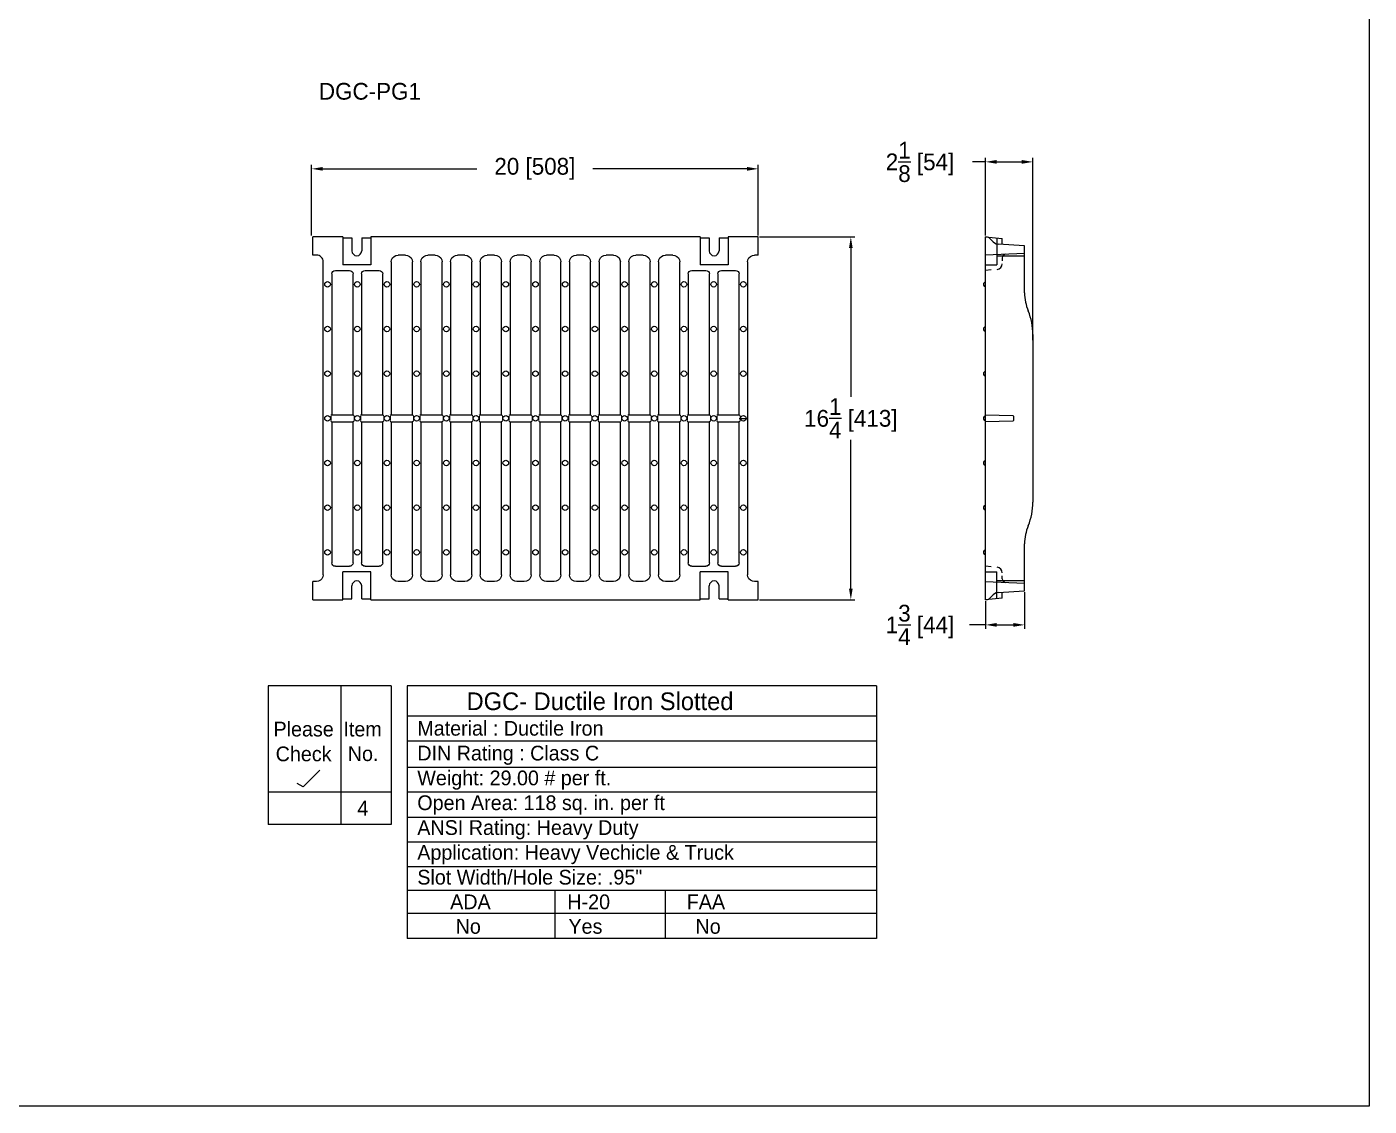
# Model space of a CAD drawing. Extents: x 168 to 616, y -89 to 7.
# Drawn here: x 228.1 to 288.2, y -89.4 to -41.1 of the extents above; entities that cross this region are included whole.
import ezdxf

# ---------------------------------------------------------------- set-up
doc = ezdxf.new("R2010")
doc.units = 0
doc.header["$LTSCALE"] = 0.5
doc.header["$MEASUREMENT"] = 0
doc.layers.get('0').update_dxf_attribs({"linetype": 'CONTINUOUS'})
doc.layers.get('DEFPOINTS').update_dxf_attribs({"linetype": 'CONTINUOUS'})
doc.layers.add('DIM', color=2, linetype='CONTINUOUS')
doc.styles.add('FT_FONT', font='ROMANS.SHX', dxfattribs={"width": 0.9})
doc.dimstyles.get("Standard").update_dxf_attribs({"dimtxt": 0.75, "dimasz": 0.18, "dimexe": 0.18, "dimexo": 0.0625, "dimgap": 0.09375, "dimtad": 0, "dimtih": 1, "dimtoh": 1, "dimdec": 4, "dimzin": 0, "dimdsep": 46, "dimlunit": 5, "dimtxsty": 'FT_FONT', "dimcen": 0.09, "dimclrt": 256, "dimadec": 0, "dimazin": 0, "dimtp": 0.03125, "dimtfac": 1, "dimtdec": 4, "dimtofl": 0, "dimtmove": 0, "dimatfit": 3, "dimfxl": 0, "dimtolj": 1, "dimtzin": 0, "dimarcsym": 0})

# ---------------------------------------------------------------- blocks, each defined once
blk = doc.blocks.new('*D32')
at = {"color": 0, "lineweight": -2}
for p, q in [((271.027, -47.134), (270.437, -47.134)), ((271.027, -50.431), (271.027, -46.954)), ((271.527, -47.134), (272.652, -47.134)), ((273.152, -55.116), (273.152, -46.954))]:
    blk.add_line(p, q, dxfattribs=at)
at = {"color": 0}
for points in [[(271.527, -47.05), (271.527, -47.217), (271.027, -47.134)], [(272.652, -47.217), (272.652, -47.05), (273.152, -47.134)]]:
    blk.add_solid(points, dxfattribs=at)
at = {"layer": 'DEFPOINTS', "color": 0}
for p in [(273.152, -47.134), (271.027, -50.493), (273.152, -55.178)]:
    blk.add_point(p, dxfattribs=at)
at = {"color": 250, "insert": (268.094, -47.134), "char_height": 0.75, "attachment_point": 5}
blk.add_mtext('\\A1;2{\\H1.000000x;\\S1/8;} [54]', dxfattribs=at)
blk = doc.blocks.new('*D36')
at = {"color": 0, "lineweight": -2}
for p, q in [((260.906, -50.493), (265.176, -50.493)), ((264.996, -50.993), (264.996, -57.65)), ((264.996, -66.243), (264.996, -59.587)), ((260.906, -66.743), (265.176, -66.743))]:
    blk.add_line(p, q, dxfattribs=at)
at = {"color": 0}
for points in [[(265.08, -50.993), (264.913, -50.993), (264.996, -50.493)], [(264.913, -66.243), (265.08, -66.243), (264.996, -66.743)]]:
    blk.add_solid(points, dxfattribs=at)
at = {"layer": 'DEFPOINTS', "color": 0}
for p in [(260.843, -50.493), (260.843, -66.743), (264.996, -66.743)]:
    blk.add_point(p, dxfattribs=at)
at = {"color": 250, "insert": (264.996, -58.618), "char_height": 0.75, "attachment_point": 5}
blk.add_mtext('\\A1;16{\\H1.000000x;\\S1/4;} [413]', dxfattribs=at)
blk = doc.blocks.new('*U90')
at = {"color": 250}
for s, height, p in [('          DGC- Ductile Iron Slotted', 0.792, (244.849, -71.684)), ('   Material : Ductile Iron', 0.65997, (244.849, -72.828)), ('   DIN Rating : Class C', 0.65997, (244.849, -73.939)), ('   Weight: 29.00 # per ft.', 0.65997, (244.849, -75.051)), ('   Open Area: 118 sq. in. per ft', 0.65997, (244.849, -76.162)), ('   ANSI Rating: Heavy Duty', 0.65997, (244.849, -77.274)), ('   Application: Heavy Vechicle & Truck', 0.65997, (244.849, -78.385)), ('   Slot Width/Hole Size: .95"', 0.65997, (244.849, -79.496)), ('         ADA              H-20              FAA', 0.65997, (244.849, -80.599)), ('          No                Yes                 No', 0.65997, (244.849, -81.699))]:
    blk.add_text(s, height=height, dxfattribs=at).set_placement(p)
blk = doc.blocks.new('*U91')
at = {"color": 250}
for s, p in [('Please', (239.145, -72.864)), ('Check', (239.243, -73.975))]:
    blk.add_text(s, height=0.66, dxfattribs=at).set_placement(p)
blk = doc.blocks.new('*U92')
at = {"color": 250}
for s, p in [('Item', (242.276, -72.864)), ('No.', (242.473, -73.964))]:
    blk.add_text(s, height=0.66, dxfattribs=at).set_placement(p)
blk = doc.blocks.new('*U93')
at = {"color": 250}
blk.add_text('4', height=0.66, dxfattribs=at).set_placement((242.901, -76.404))
blk = doc.blocks.new('*D55')
at = {"color": 0, "lineweight": -2}
for p, q in [((240.849, -50.431), (240.849, -47.265)), ((241.349, -47.445), (248.255, -47.445)), ((260.349, -47.445), (253.443, -47.445)), ((260.849, -50.431), (260.849, -47.265))]:
    blk.add_line(p, q, dxfattribs=at)
at = {"color": 0}
for points in [[(241.349, -47.362), (241.349, -47.529), (240.849, -47.445)], [(260.349, -47.529), (260.349, -47.362), (260.849, -47.445)]]:
    blk.add_solid(points, dxfattribs=at)
at = {"layer": 'DEFPOINTS', "color": 0}
for p in [(260.849, -47.445), (240.849, -50.493), (260.849, -50.493)]:
    blk.add_point(p, dxfattribs=at)
at = {"color": 250, "insert": (250.849, -47.445), "char_height": 0.75, "attachment_point": 5}
blk.add_mtext('\\A1;20 [508]', dxfattribs=at)
blk = doc.blocks.new('*D63')
at = {"color": 0, "lineweight": -2}
for p, q in [((272.777, -66.401), (272.777, -68.048)), ((271.027, -66.806), (271.027, -68.048)), ((271.027, -67.868), (270.312, -67.868)), ((271.527, -67.868), (272.277, -67.868))]:
    blk.add_line(p, q, dxfattribs=at)
at = {"color": 0}
for points in [[(271.527, -67.784), (271.527, -67.951), (271.027, -67.868)], [(272.277, -67.951), (272.277, -67.784), (272.777, -67.868)]]:
    blk.add_solid(points, dxfattribs=at)
at = {"layer": 'DEFPOINTS', "color": 0}
for p in [(272.777, -66.338), (271.027, -66.743), (272.777, -67.868)]:
    blk.add_point(p, dxfattribs=at)
at = {"color": 250, "insert": (268.094, -67.868), "char_height": 0.75, "attachment_point": 5}
blk.add_mtext('\\A1;1{\\H1.000000x;\\S3/4;} [44]', dxfattribs=at)

msp = doc.modelspace()

# ---------------------------------------------------------------- linework, layer by layer
at = {"color": 250}
for p, q in [((240.90561, -51.30598), (240.90561, -50.49348)), ((242.25061, -50.49348), (240.90561, -50.49348)), ((242.25061, -50.49348), (242.25061, -51.74348)), ((242.25061, -50.53723), (242.65686, -50.53723)), ((242.65686, -50.53723), (242.65686, -51.11848)), ((243.09436, -50.53723), (243.50061, -50.53723)), ((243.09436, -50.53723), (243.09436, -51.11848)), ((258.25061, -50.49348), (243.50061, -50.49348)), ((243.50061, -50.49348), (243.50061, -51.74348)), ((258.25061, -50.49348), (258.25061, -51.74348)), ((258.25061, -50.53723), (258.65686, -50.53723)), ((258.65686, -50.53723), (258.65686, -51.11848)), ((259.09436, -50.53723), (259.50061, -50.53723)), ((259.09436, -50.53723), (259.09436, -51.11848)), ((259.50061, -50.49348), (259.50061, -51.74348)), ((260.84311, -50.49348), (259.50061, -50.49348)), ((260.84311, -51.30598), (260.84311, -50.49348)), ((271.0266, -66.74348), (271.0266, -50.49348)), ((271.0266, -50.49348), (271.7766, -50.5591)), ((271.5266, -50.53723), (271.5266, -51.74348)), ((272.7766, -50.89848), (271.58912, -50.81366)), ((271.7766, -50.82706), (271.7766, -50.5591)), ((272.7766, -52.99348), (272.7766, -50.89848)), ((241.0658, -51.30598), (240.90561, -51.30598)), ((241.37561, -65.6212), (241.37561, -51.61577)), ((244.41561, -51.61577), (244.41561, -58.46348)), ((245.0558, -51.30598), (244.72541, -51.30598)), ((245.36561, -58.46348), (245.36561, -51.61577)), ((245.74561, -51.61577), (245.74561, -58.46348)), ((246.3858, -51.30598), (246.05541, -51.30598)), ((246.69561, -58.46348), (246.69561, -51.61577)), ((247.07561, -51.61577), (247.07561, -58.46348)), ((247.7158, -51.30598), (247.38541, -51.30598)), ((248.02561, -58.46348), (248.02561, -51.61577)), ((248.40561, -51.61577), (248.40561, -58.46348)), ((249.0458, -51.30598), (248.71541, -51.30598)), ((249.0458, -51.30598), (249.14125, -51.32104)), ((249.14125, -51.32104), (249.22843, -51.36549)), ((249.22843, -51.36549), (249.2961, -51.43316)), ((249.2961, -51.43316), (249.34055, -51.52033)), ((249.34055, -51.52033), (249.35561, -51.61577)), ((249.35561, -58.46348), (249.35561, -51.61577)), ((249.73561, -51.61577), (249.73561, -58.46348)), ((250.3758, -51.30598), (250.04541, -51.30598)), ((250.68561, -58.46348), (250.68561, -51.61577)), ((251.06561, -51.61577), (251.06561, -58.46348)), ((251.7058, -51.30598), (251.37541, -51.30598)), ((252.01561, -58.46348), (252.01561, -51.61577)), ((252.39561, -51.61577), (252.39561, -58.46348)), ((253.0358, -51.30598), (252.70541, -51.30598)), ((253.34561, -58.46348), (253.34561, -51.61577)), ((253.72561, -51.61577), (253.72561, -58.46348)), ((254.3658, -51.30598), (254.03541, -51.30598)), ((254.67561, -58.46348), (254.67561, -51.61577)), ((255.05561, -51.61577), (255.05561, -58.46348)), ((255.6958, -51.30598), (255.36541, -51.30598)), ((256.00561, -58.46348), (256.00561, -51.61577)), ((256.38561, -51.61577), (256.38561, -58.46348)), ((257.0258, -51.30598), (256.69541, -51.30598)), ((257.33561, -58.46348), (257.33561, -51.61577)), ((260.37561, -51.61577), (260.37561, -65.6212)), ((260.84311, -51.30598), (260.68541, -51.30598)), ((272.7766, -51.24348), (271.0266, -51.30598)), ((271.5266, -51.33723), (272.7766, -51.33723)), ((271.7766, -51.43359), (271.7766, -51.56619)), ((241.75561, -52.15357), (241.75561, -58.46348)), ((241.91519, -51.99348), (242.54602, -51.99348)), ((243.50061, -51.74348), (242.25061, -51.74348)), ((242.70561, -58.46348), (242.70561, -52.15357)), ((243.08561, -52.15357), (243.08561, -58.46348)), ((243.24519, -51.99348), (243.87602, -51.99348)), ((244.03561, -58.46348), (244.03561, -52.15357)), ((257.71561, -52.15357), (257.71561, -58.46348)), ((257.87519, -51.99348), (258.50602, -51.99348)), ((259.50061, -51.74348), (258.25061, -51.74348)), ((258.66561, -58.46348), (258.66561, -52.15357)), ((259.04561, -52.15357), (259.04561, -58.46348)), ((259.20519, -51.99348), (259.83602, -51.99348)), ((259.99561, -58.46348), (259.99561, -52.15357)), ((271.0266, -51.74348), (271.5266, -51.74348)), ((271.2875, -51.97066), (271.0266, -51.99348)), ((273.1516, -54.86848), (273.1516, -62.36848)), ((241.70855, -58.52348), (241.70855, -58.71349)), ((241.75561, -58.46348), (241.70965, -58.49348)), ((241.70965, -58.74348), (241.75561, -58.77348)), ((241.75561, -58.46348), (242.70561, -58.46348)), ((241.75561, -58.77348), (241.75561, -65.0834)), ((241.75561, -58.77348), (242.70561, -58.77348)), ((242.70561, -58.46348), (242.75156, -58.49348)), ((242.75156, -58.74348), (242.70561, -58.77348)), ((242.70561, -65.0834), (242.70561, -58.77348)), ((242.75266, -58.52348), (242.75266, -58.71349)), ((243.03855, -58.52348), (243.03855, -58.71349)), ((243.08561, -58.46348), (243.03965, -58.49348)), ((243.03965, -58.74348), (243.08561, -58.77348)), ((243.08561, -58.46348), (244.03561, -58.46348)), ((243.08561, -58.77348), (243.08561, -65.0834)), ((243.08561, -58.77348), (244.03561, -58.77348)), ((244.03561, -58.46348), (244.08156, -58.49348)), ((244.08156, -58.74348), (244.03561, -58.77348)), ((244.03561, -65.0834), (244.03561, -58.77348)), ((244.08266, -58.52348), (244.08266, -58.71349)), ((244.36855, -58.52348), (244.36855, -58.71349)), ((244.41561, -58.46348), (244.36965, -58.49348)), ((244.36965, -58.74348), (244.41561, -58.77348)), ((244.41561, -58.46348), (245.36561, -58.46348)), ((244.41561, -58.77348), (244.41561, -65.6212)), ((244.41561, -58.77348), (245.36561, -58.77348)), ((245.36561, -58.46348), (245.41156, -58.49348)), ((245.41156, -58.74348), (245.36561, -58.77348)), ((245.36561, -65.6212), (245.36561, -58.77348)), ((245.41266, -58.52348), (245.41266, -58.71349)), ((245.69855, -58.52348), (245.69855, -58.71349)), ((245.74561, -58.46348), (245.69965, -58.49348)), ((245.69965, -58.74348), (245.74561, -58.77348)), ((245.74561, -58.46348), (246.69561, -58.46348)), ((245.74561, -58.77348), (245.74561, -65.6212)), ((245.74561, -58.77348), (246.69561, -58.77348)), ((246.69561, -58.46348), (246.74156, -58.49348)), ((246.74156, -58.74348), (246.69561, -58.77348)), ((246.69561, -65.6212), (246.69561, -58.77348)), ((246.74266, -58.52348), (246.74266, -58.71349)), ((247.02855, -58.52348), (247.02855, -58.71349)), ((247.07561, -58.46348), (247.02965, -58.49348)), ((247.02965, -58.74348), (247.07561, -58.77348)), ((247.07561, -58.46348), (248.02561, -58.46348)), ((247.07561, -58.77348), (247.07561, -65.6212)), ((247.07561, -58.77348), (248.02561, -58.77348)), ((248.02561, -58.46348), (248.07156, -58.49348)), ((248.07156, -58.74348), (248.02561, -58.77348)), ((248.02561, -65.6212), (248.02561, -58.77348)), ((248.07266, -58.52348), (248.07266, -58.71349)), ((248.35855, -58.52348), (248.35855, -58.71349)), ((248.40561, -58.46348), (248.35965, -58.49348)), ((248.35965, -58.74348), (248.40561, -58.77348)), ((248.40561, -58.46348), (249.35561, -58.46348)), ((248.40561, -58.77348), (248.40561, -65.6212)), ((248.40561, -58.77348), (249.35561, -58.77348)), ((249.35561, -58.46348), (249.40156, -58.49348)), ((249.40156, -58.74348), (249.35561, -58.77348)), ((249.35561, -65.6212), (249.35561, -58.77348)), ((249.40266, -58.52348), (249.40266, -58.71349)), ((249.68855, -58.52348), (249.68855, -58.71349)), ((249.73561, -58.46348), (249.68965, -58.49348)), ((249.68965, -58.74348), (249.73561, -58.77348)), ((249.73561, -58.46348), (250.68561, -58.46348)), ((249.73561, -58.77348), (249.73561, -65.6212)), ((249.73561, -58.77348), (250.68561, -58.77348)), ((250.68561, -58.46348), (250.73156, -58.49348)), ((250.73156, -58.74348), (250.68561, -58.77348)), ((250.68561, -65.6212), (250.68561, -58.77348)), ((250.73266, -58.52348), (250.73266, -58.71349)), ((251.01855, -58.52348), (251.01855, -58.71349)), ((251.06561, -58.46348), (251.01965, -58.49348)), ((251.01965, -58.74348), (251.06561, -58.77348)), ((251.06561, -58.46348), (252.01561, -58.46348)), ((251.06561, -58.77348), (251.06561, -65.6212)), ((251.06561, -58.77348), (252.01561, -58.77348)), ((252.01561, -58.46348), (252.06156, -58.49348)), ((252.06156, -58.74348), (252.01561, -58.77348)), ((252.01561, -65.6212), (252.01561, -58.77348)), ((252.06266, -58.52348), (252.06266, -58.71349)), ((252.34855, -58.52348), (252.34855, -58.71349)), ((252.39561, -58.46348), (252.34965, -58.49348)), ((252.34965, -58.74348), (252.39561, -58.77348)), ((252.39561, -58.46348), (253.34561, -58.46348)), ((252.39561, -58.77348), (252.39561, -65.6212)), ((252.39561, -58.77348), (253.34561, -58.77348)), ((253.34561, -58.46348), (253.39156, -58.49348)), ((253.39156, -58.74348), (253.34561, -58.77348)), ((253.34561, -65.6212), (253.34561, -58.77348)), ((253.39266, -58.52348), (253.39266, -58.71349)), ((253.67855, -58.52348), (253.67855, -58.71349)), ((253.72561, -58.46348), (253.67965, -58.49348)), ((253.67965, -58.74348), (253.72561, -58.77348)), ((253.72561, -58.46348), (254.67561, -58.46348)), ((253.72561, -58.77348), (253.72561, -65.6212)), ((253.72561, -58.77348), (254.67561, -58.77348)), ((254.67561, -65.6212), (254.67561, -58.77348)), ((254.69858, -58.47848), (254.72156, -58.49348)), ((254.72156, -58.74348), (254.69858, -58.75848)), ((254.72266, -58.52348), (254.72266, -58.71349)), ((255.00855, -58.52348), (255.00855, -58.71349)), ((255.05561, -58.46348), (255.00965, -58.49348)), ((255.00965, -58.74348), (255.05561, -58.77348)), ((255.05561, -58.46348), (256.00561, -58.46348)), ((255.05561, -58.77348), (255.05561, -65.6212)), ((255.05561, -58.77348), (256.00561, -58.77348)), ((256.00561, -58.46348), (256.05156, -58.49348)), ((256.05156, -58.74348), (256.00561, -58.77348)), ((256.00561, -65.6212), (256.00561, -58.77348)), ((256.05266, -58.52348), (256.05266, -58.71349)), ((256.33855, -58.52348), (256.33855, -58.71349)), ((256.38561, -58.46348), (256.33965, -58.49348)), ((256.33965, -58.74348), (256.38561, -58.77348)), ((256.38561, -58.46348), (257.33561, -58.46348)), ((256.38561, -58.77348), (256.38561, -65.6212)), ((256.38561, -58.77348), (257.33561, -58.77348)), ((257.33561, -58.46348), (257.38156, -58.49348)), ((257.38156, -58.74348), (257.33561, -58.77348)), ((257.33561, -65.6212), (257.33561, -58.77348)), ((257.38266, -58.52348), (257.38266, -58.71349)), ((257.66855, -58.52348), (257.66855, -58.71349)), ((257.71561, -58.46348), (257.66965, -58.49348)), ((257.66965, -58.74348), (257.71561, -58.77348)), ((257.71561, -58.46348), (258.66561, -58.46348)), ((257.71561, -58.77348), (257.71561, -65.0834)), ((257.71561, -58.77348), (258.66561, -58.77348)), ((258.66561, -58.46348), (258.71156, -58.49348)), ((258.71156, -58.74348), (258.66561, -58.77348)), ((258.66561, -65.0834), (258.66561, -58.77348)), ((258.71266, -58.52348), (258.71266, -58.71349)), ((258.99855, -58.52348), (258.99855, -58.71349)), ((259.04561, -58.46348), (258.99965, -58.49348)), ((258.99965, -58.74348), (259.04561, -58.77348)), ((259.04561, -58.46348), (259.99561, -58.46348)), ((259.04561, -58.77348), (259.04561, -65.0834)), ((259.04561, -58.77348), (259.99561, -58.77348)), ((259.99561, -58.46348), (260.04156, -58.49348)), ((259.99561, -58.61848), (260.37561, -58.61848)), ((260.04156, -58.74348), (259.99561, -58.77348)), ((259.99561, -65.0834), (259.99561, -58.77348)), ((260.04266, -58.52348), (260.04266, -58.71349)), ((271.0266, -58.46348), (272.24734, -58.49348)), ((272.24734, -58.74348), (271.0266, -58.77348)), ((272.2766, -58.52348), (272.2766, -58.71349)), ((272.7766, -66.33848), (272.7766, -64.24348)), ((241.91519, -65.24348), (242.54602, -65.24348)), ((243.50061, -65.49348), (242.25061, -65.49348)), ((242.25061, -66.74348), (242.25061, -65.49348)), ((243.24519, -65.24348), (243.87602, -65.24348)), ((243.50061, -66.74348), (243.50061, -65.49348)), ((257.87519, -65.24348), (258.50602, -65.24348)), ((259.50061, -65.49348), (258.25061, -65.49348)), ((258.25061, -66.74348), (258.25061, -65.49348)), ((259.20519, -65.24348), (259.83602, -65.24348)), ((259.50061, -66.74348), (259.50061, -65.49348)), ((271.2875, -65.26631), (271.0266, -65.24348)), ((271.0266, -65.49348), (271.5266, -65.49348)), ((271.5266, -66.69974), (271.5266, -65.49348)), ((241.0658, -65.93098), (240.90561, -65.93098)), ((240.90561, -66.74348), (240.90561, -65.93098)), ((245.0558, -65.93098), (244.72541, -65.93098)), ((246.3858, -65.93098), (246.05541, -65.93098)), ((247.7158, -65.93098), (247.38541, -65.93098)), ((249.0458, -65.93098), (248.71541, -65.93098)), ((250.3758, -65.93098), (250.04541, -65.93098)), ((251.7058, -65.93098), (251.37541, -65.93098)), ((253.0358, -65.93098), (252.70541, -65.93098)), ((254.3658, -65.93098), (254.03541, -65.93098)), ((255.6958, -65.93098), (255.36541, -65.93098)), ((257.0258, -65.93098), (256.69541, -65.93098)), ((260.84311, -65.93098), (260.68541, -65.93098)), ((260.84311, -66.74348), (260.84311, -65.93098)), ((271.0266, -65.93098), (272.7766, -65.99348)), ((272.7766, -65.89973), (271.5266, -65.89973)), ((271.7766, -65.80338), (271.7766, -65.67078)), ((242.25061, -66.69974), (242.65686, -66.69974)), ((242.65686, -66.69974), (242.65686, -66.11848)), ((243.09436, -66.69974), (243.09436, -66.11848)), ((243.09436, -66.69974), (243.50061, -66.69974)), ((258.25061, -66.69974), (258.65686, -66.69974)), ((258.65686, -66.69974), (258.65686, -66.11848)), ((259.09436, -66.69974), (259.09436, -66.11848)), ((259.09436, -66.69974), (259.50061, -66.69974)), ((271.7766, -66.67787), (271.0266, -66.74348)), ((271.58912, -66.42331), (272.7766, -66.33848)), ((271.7766, -66.67787), (271.7766, -66.40991)), ((240.90561, -66.74348), (242.25061, -66.74348)), ((243.50061, -66.74348), (258.25061, -66.74348)), ((259.50061, -66.74348), (260.84311, -66.74348)), ((238.90944, -70.59918), (238.90944, -76.81047)), ((244.41417, -70.59918), (238.90944, -70.59918)), ((242.16535, -70.59918), (242.16535, -76.81047)), ((244.41417, -70.59918), (244.41417, -76.81047)), ((266.14221, -70.59918), (245.12866, -70.59918)), ((245.12866, -70.59918), (245.12866, -81.91038)), ((266.14221, -70.59918), (266.14221, -81.91038)), ((266.14221, -71.9529), (245.12866, -71.9529)), ((266.14221, -73.06756), (245.12866, -73.06756)), ((240.47886, -75.12589), (241.22399, -74.38077)), ((266.14221, -74.24978), (245.12866, -74.24978)), ((240.47886, -75.12589), (240.21211, -74.97188)), ((244.41417, -75.36254), (238.90944, -75.36254)), ((266.14221, -75.36254), (245.12866, -75.36254)), ((244.41417, -76.81047), (238.90944, -76.81047)), ((266.14221, -76.49209), (245.12866, -76.49209)), ((266.14221, -77.60322), (245.12866, -77.60322)), ((266.14221, -78.69562), (245.12866, -78.69562)), ((266.14221, -79.76525), (245.12866, -79.76525)), ((251.74969, -79.76525), (251.74969, -81.91038)), ((256.68918, -79.76525), (256.68918, -81.91038)), ((266.14221, -80.79554), (245.12866, -80.79554)), ((266.14221, -81.91038), (245.12866, -81.91038))]:
    msp.add_line(p, q, dxfattribs=at)
for points in [[(244.41561, -51.61577), (244.43066, -51.52033), (244.47511, -51.43316), (244.54278, -51.36549), (244.62996, -51.32104), (244.72541, -51.30598)], [(245.0558, -51.30598), (245.15125, -51.32104), (245.23843, -51.36549), (245.3061, -51.43316), (245.35055, -51.52033), (245.36561, -51.61577)], [(245.74561, -51.61577), (245.76066, -51.52033), (245.80511, -51.43316), (245.87278, -51.36549), (245.95996, -51.32104), (246.05541, -51.30598)], [(246.3858, -51.30598), (246.48125, -51.32104), (246.56843, -51.36549), (246.6361, -51.43316), (246.68055, -51.52033), (246.69561, -51.61577)], [(247.07561, -51.61577), (247.09066, -51.52033), (247.13511, -51.43316), (247.20278, -51.36549), (247.28996, -51.32104), (247.38541, -51.30598)], [(247.7158, -51.30598), (247.81125, -51.32104), (247.89843, -51.36549), (247.9661, -51.43316), (248.01055, -51.52033), (248.02561, -51.61577)], [(248.40561, -51.61577), (248.42066, -51.52033), (248.46511, -51.43316), (248.53278, -51.36549), (248.61996, -51.32104), (248.71541, -51.30598)], [(249.73561, -51.61577), (249.75066, -51.52033), (249.79511, -51.43316), (249.86278, -51.36549), (249.94996, -51.32104), (250.04541, -51.30598)], [(250.3758, -51.30598), (250.47125, -51.32104), (250.55843, -51.36549), (250.6261, -51.43316), (250.67055, -51.52033), (250.68561, -51.61577)], [(251.06561, -51.61577), (251.08066, -51.52033), (251.12511, -51.43316), (251.19278, -51.36549), (251.27996, -51.32104), (251.37541, -51.30598)], [(251.7058, -51.30598), (251.80125, -51.32104), (251.88843, -51.36549), (251.9561, -51.43316), (252.00055, -51.52033), (252.01561, -51.61577)], [(252.39561, -51.61577), (252.41066, -51.52033), (252.45511, -51.43316), (252.52278, -51.36549), (252.60996, -51.32104), (252.70541, -51.30598)], [(253.0358, -51.30598), (253.13125, -51.32104), (253.21843, -51.36549), (253.2861, -51.43316), (253.33055, -51.52033), (253.34561, -51.61577)], [(253.72561, -51.61577), (253.74066, -51.52033), (253.78511, -51.43316), (253.85278, -51.36549), (253.93996, -51.32104), (254.03541, -51.30598)], [(254.3658, -51.30598), (254.46125, -51.32104), (254.54843, -51.36549), (254.6161, -51.43316), (254.66055, -51.52033), (254.67561, -51.61577)], [(255.05561, -51.61577), (255.07066, -51.52033), (255.11511, -51.43316), (255.18278, -51.36549), (255.26996, -51.32104), (255.36541, -51.30598)], [(255.6958, -51.30598), (255.79125, -51.32104), (255.87843, -51.36549), (255.9461, -51.43316), (255.99055, -51.52033), (256.00561, -51.61577)], [(256.38561, -51.61577), (256.40066, -51.52033), (256.44511, -51.43316), (256.51278, -51.36549), (256.59996, -51.32104), (256.69541, -51.30598)], [(257.0258, -51.30598), (257.12125, -51.32104), (257.20843, -51.36549), (257.2761, -51.43316), (257.32055, -51.52033), (257.33561, -51.61577)], [(260.37561, -51.61577), (260.39066, -51.52033), (260.43511, -51.43316), (260.50278, -51.36549), (260.58996, -51.32104), (260.68541, -51.30598)], [(241.75561, -52.15357), (241.76776, -52.09223), (241.80237, -52.04029), (241.85417, -52.00562), (241.91519, -51.99348)], [(242.54602, -51.99348), (242.60704, -52.00562), (242.65885, -52.04029), (242.69345, -52.09223), (242.70561, -52.15357)], [(243.08561, -52.15357), (243.09776, -52.09223), (243.13237, -52.04029), (243.18417, -52.00562), (243.24519, -51.99348)], [(243.87602, -51.99348), (243.93704, -52.00562), (243.98885, -52.04029), (244.02345, -52.09223), (244.03561, -52.15357)], [(257.71561, -52.15357), (257.72776, -52.09223), (257.76237, -52.04029), (257.81417, -52.00562), (257.87519, -51.99348)], [(258.50602, -51.99348), (258.56704, -52.00562), (258.61885, -52.04029), (258.65345, -52.09223), (258.66561, -52.15357)], [(259.04561, -52.15357), (259.05776, -52.09223), (259.09237, -52.04029), (259.14417, -52.00562), (259.20519, -51.99348)], [(259.83602, -51.99348), (259.89704, -52.00562), (259.94885, -52.04029), (259.98345, -52.09223), (259.99561, -52.15357)], [(241.91519, -65.24348), (241.85417, -65.23135), (241.80237, -65.19668), (241.76776, -65.14474), (241.75561, -65.0834)], [(242.70561, -65.0834), (242.69345, -65.14474), (242.65885, -65.19668), (242.60704, -65.23135), (242.54602, -65.24348)], [(243.24519, -65.24348), (243.18417, -65.23135), (243.13237, -65.19668), (243.09776, -65.14474), (243.08561, -65.0834)], [(244.03561, -65.0834), (244.02345, -65.14474), (243.98885, -65.19668), (243.93704, -65.23135), (243.87602, -65.24348)], [(257.87519, -65.24348), (257.81417, -65.23135), (257.76237, -65.19668), (257.72776, -65.14474), (257.71561, -65.0834)], [(258.66561, -65.0834), (258.65345, -65.14474), (258.61885, -65.19668), (258.56704, -65.23135), (258.50602, -65.24348)], [(259.20519, -65.24348), (259.14417, -65.23135), (259.09237, -65.19668), (259.05776, -65.14474), (259.04561, -65.0834)], [(259.99561, -65.0834), (259.98345, -65.14474), (259.94885, -65.19668), (259.89704, -65.23135), (259.83602, -65.24348)], [(241.37561, -65.6212), (241.36055, -65.71664), (241.3161, -65.80381), (241.24843, -65.87148), (241.16125, -65.91593), (241.0658, -65.93098)], [(244.72541, -65.93098), (244.62996, -65.91593), (244.54278, -65.87148), (244.47511, -65.80381), (244.43066, -65.71664), (244.41561, -65.6212)], [(245.36561, -65.6212), (245.35055, -65.71664), (245.3061, -65.80381), (245.23843, -65.87148), (245.15125, -65.91593), (245.0558, -65.93098)], [(246.05541, -65.93098), (245.95996, -65.91593), (245.87278, -65.87148), (245.80511, -65.80381), (245.76066, -65.71664), (245.74561, -65.6212)], [(246.69561, -65.6212), (246.68055, -65.71664), (246.6361, -65.80381), (246.56843, -65.87148), (246.48125, -65.91593), (246.3858, -65.93098)], [(247.38541, -65.93098), (247.28996, -65.91593), (247.20278, -65.87148), (247.13511, -65.80381), (247.09066, -65.71664), (247.07561, -65.6212)], [(248.02561, -65.6212), (248.01055, -65.71664), (247.9661, -65.80381), (247.89843, -65.87148), (247.81125, -65.91593), (247.7158, -65.93098)], [(248.71541, -65.93098), (248.61996, -65.91593), (248.53278, -65.87148), (248.46511, -65.80381), (248.42066, -65.71664), (248.40561, -65.6212)], [(249.35561, -65.6212), (249.34055, -65.71664), (249.2961, -65.80381), (249.22843, -65.87148), (249.14125, -65.91593), (249.0458, -65.93098)], [(250.04541, -65.93098), (249.94996, -65.91593), (249.86278, -65.87148), (249.79511, -65.80381), (249.75066, -65.71664), (249.73561, -65.6212)], [(250.68561, -65.6212), (250.67055, -65.71664), (250.6261, -65.80381), (250.55843, -65.87148), (250.47125, -65.91593), (250.3758, -65.93098)], [(251.37541, -65.93098), (251.27996, -65.91593), (251.19278, -65.87148), (251.12511, -65.80381), (251.08066, -65.71664), (251.06561, -65.6212)], [(252.01561, -65.6212), (252.00055, -65.71664), (251.9561, -65.80381), (251.88843, -65.87148), (251.80125, -65.91593), (251.7058, -65.93098)], [(252.70541, -65.93098), (252.60996, -65.91593), (252.52278, -65.87148), (252.45511, -65.80381), (252.41066, -65.71664), (252.39561, -65.6212)], [(253.34561, -65.6212), (253.33055, -65.71664), (253.2861, -65.80381), (253.21843, -65.87148), (253.13125, -65.91593), (253.0358, -65.93098)], [(254.03541, -65.93098), (253.93996, -65.91593), (253.85278, -65.87148), (253.78511, -65.80381), (253.74066, -65.71664), (253.72561, -65.6212)], [(254.67561, -65.6212), (254.66055, -65.71664), (254.6161, -65.80381), (254.54843, -65.87148), (254.46125, -65.91593), (254.3658, -65.93098)], [(255.36541, -65.93098), (255.26996, -65.91593), (255.18278, -65.87148), (255.11511, -65.80381), (255.07066, -65.71664), (255.05561, -65.6212)], [(256.00561, -65.6212), (255.99055, -65.71664), (255.9461, -65.80381), (255.87843, -65.87148), (255.79125, -65.91593), (255.6958, -65.93098)], [(256.69541, -65.93098), (256.59996, -65.91593), (256.51278, -65.87148), (256.44511, -65.80381), (256.40066, -65.71664), (256.38561, -65.6212)], [(257.33561, -65.6212), (257.32055, -65.71664), (257.2761, -65.80381), (257.20843, -65.87148), (257.12125, -65.91593), (257.0258, -65.93098)], [(260.68541, -65.93098), (260.58996, -65.91593), (260.50278, -65.87148), (260.43511, -65.80381), (260.39066, -65.71664), (260.37561, -65.6212)]]:
    msp.add_lwpolyline(points, dxfattribs=at)
for centre in [(241.56561, -52.61848), (242.89561, -52.61848), (244.22561, -52.61848), (245.55561, -52.61848), (246.88561, -52.61848), (248.21561, -52.61848), (249.54561, -52.61848), (250.87561, -52.61848), (252.20561, -52.61848), (253.53561, -52.61848), (254.86561, -52.61848), (256.19561, -52.61848), (257.52561, -52.61848), (258.85561, -52.61848), (260.18561, -52.61848), (241.56561, -54.61848), (242.89561, -54.61848), (244.22561, -54.61848), (245.55561, -54.61848), (246.88561, -54.61848), (248.21561, -54.61848), (249.54561, -54.61848), (250.87561, -54.61848), (252.20561, -54.61848), (253.53561, -54.61848), (254.86561, -54.61848), (256.19561, -54.61848), (257.52561, -54.61848), (258.85561, -54.61848), (260.18561, -54.61848), (241.56561, -56.61848), (242.89561, -56.61848), (244.22561, -56.61848), (245.55561, -56.61848), (246.88561, -56.61848), (248.21561, -56.61848), (249.54561, -56.61848), (250.87561, -56.61848), (252.20561, -56.61848), (253.53561, -56.61848), (254.86561, -56.61848), (256.19561, -56.61848), (257.52561, -56.61848), (258.85561, -56.61848), (260.18561, -56.61848), (241.56561, -58.61848), (242.89561, -58.61848), (244.22561, -58.61848), (245.55561, -58.61848), (246.88561, -58.61848), (248.21561, -58.61848), (249.54561, -58.61848), (250.87561, -58.61848), (252.20561, -58.61848), (253.53561, -58.61848), (254.86561, -58.61848), (256.19561, -58.61848), (257.52561, -58.61848), (258.85561, -58.61848), (260.18561, -58.61848), (241.56561, -60.61848), (242.89561, -60.61848), (244.22561, -60.61848), (245.55561, -60.61848), (246.88561, -60.61848), (248.21561, -60.61848), (249.54561, -60.61848), (250.87561, -60.61848), (252.20561, -60.61848), (253.53561, -60.61848), (254.86561, -60.61848), (256.19561, -60.61848), (257.52561, -60.61848), (258.85561, -60.61848), (260.18561, -60.61848), (241.56561, -62.61848), (242.89561, -62.61848), (244.22561, -62.61848), (245.55561, -62.61848), (246.88561, -62.61848), (248.21561, -62.61848), (249.54561, -62.61848), (250.87561, -62.61848), (252.20561, -62.61848), (253.53561, -62.61848), (254.86561, -62.61848), (256.19561, -62.61848), (257.52561, -62.61848), (258.85561, -62.61848), (260.18561, -62.61848), (241.56561, -64.61848), (242.89561, -64.61848), (244.22561, -64.61848), (245.55561, -64.61848), (246.88561, -64.61848), (248.21561, -64.61848), (249.54561, -64.61848), (250.87561, -64.61848), (252.20561, -64.61848), (253.53561, -64.61848), (254.86561, -64.61848), (256.19561, -64.61848), (257.52561, -64.61848), (258.85561, -64.61848), (260.18561, -64.61848)]:
    msp.add_circle(centre, 0.125, dxfattribs=at)
for centre, radius, start, end in [((270.99989, -50.86753), 0.375, 34.788794, 85.9143832), ((271.61583, -50.43962), 0.375, 214.788794, 265.9143832), ((241.0659, -51.61569), 0.30971, 359.9863153, 90.0177413), ((242.87561, -51.11848), 0.21875, 180, 0), ((258.87561, -51.11848), 0.21875, 180, 0), ((271.9366, -51.43359), 0.16, 92.0454085, 180), ((271.5266, -51.69879), 0.25, 275, 0), ((271.0616, -52.61848), 0.125, 106.2602047, 253.7397953), ((274.9016, -52.99348), 2.125, 180, 202.6198649), ((270.4016, -54.86848), 2.75, 0, 22.6198649), ((271.0616, -54.61848), 0.125, 106.2602047, 253.7397953), ((271.0616, -56.61848), 0.125, 106.2602047, 253.7397953), ((271.0616, -58.61848), 0.125, 106.2602047, 253.7397953), ((272.2466, -58.52348), 0.03, 0, 88.5922214), ((272.2466, -58.71349), 0.03, 271.4077786, 0), ((271.0616, -60.61848), 0.125, 106.2602047, 253.7397953), ((271.0616, -62.61848), 0.125, 106.2602047, 253.7397953), ((270.4016, -62.36848), 2.75, 337.3801351, 0), ((274.9016, -64.24348), 2.125, 157.3801351, 180), ((271.0616, -64.61848), 0.125, 106.2602047, 253.7397953), ((271.5266, -65.53818), 0.25, 0, 85), ((242.87561, -66.11848), 0.21875, 0, 180), ((258.87561, -66.11848), 0.21875, 0, 180), ((271.9366, -65.80338), 0.16, 180, 267.9545915), ((270.99989, -66.36944), 0.375, 274.0856168, 325.211206), ((271.61583, -66.79735), 0.375, 94.0856168, 145.211206)]:
    msp.add_arc(centre, radius, start, end, dxfattribs=at)
at = {"layer": 'DIM'}
msp.add_lwpolyline([(167.99766, 7.24561), (288.20493, 7.24561), (288.20493, -89.41947), (167.99766, -89.41947)], close=True, dxfattribs=at)

# ---------------------------------------------------------------- block references
for name in ['*U90', '*U91', '*U92', '*U93']:
    msp.add_blockref(name, (0, 0))

# ---------------------------------------------------------------- texts
at = {"color": 250}
msp.add_text('DGC-PG1', height=0.75, dxfattribs=at).set_placement((241.17784, -44.34762))

# ---------------------------------------------------------------- dimensions: what is measured, and where the dimension line sits
for base, p1, p2, picture, middle in [((273.1516, -47.13379), (271.0266, -50.49348), (273.1516, -55.17848), '*D32', (268.09357, -47.13379)), ((272.7766, -67.86783), (271.0266, -66.74348), (272.7766, -66.33848), '*D63', (268.09357, -67.86783))]:
    dim = msp.add_linear_dim(base=base, p1=p1, p2=p2, dimstyle='Standard', override={"dimasz": 0.5, "dimtxsty": 'Standard', "dimclrt": 250, "dimtdec": 5}, dxfattribs=at)
    dim.commit()
    dim.dimension.update_dxf_attribs({"geometry": picture, "text_midpoint": middle, "dimtype": 160})
dim = msp.add_linear_dim(base=(260.84923, -47.44528), p1=(240.84923, -50.49316), p2=(260.84923, -50.49316), dimstyle='Standard', override={"dimasz": 0.5, "dimtxsty": 'Standard', "dimclrt": 250, "dimtdec": 5}, dxfattribs=at)
dim.commit()
dim.dimension.update_dxf_attribs({"geometry": '*D55', "text_midpoint": (250.84923, -47.44528)})
dim = msp.add_linear_dim(base=(264.99636, -66.74348), p1=(260.84311, -50.49348), p2=(260.84311, -66.74348), angle=90, dimstyle='Standard', override={"dimasz": 0.5, "dimtxsty": 'Standard', "dimclrt": 250, "dimtdec": 5}, dxfattribs=at)
dim.commit()
dim.dimension.update_dxf_attribs({"geometry": '*D36', "text_midpoint": (264.99636, -58.61848)})

doc.saveas('drawing.dxf')
